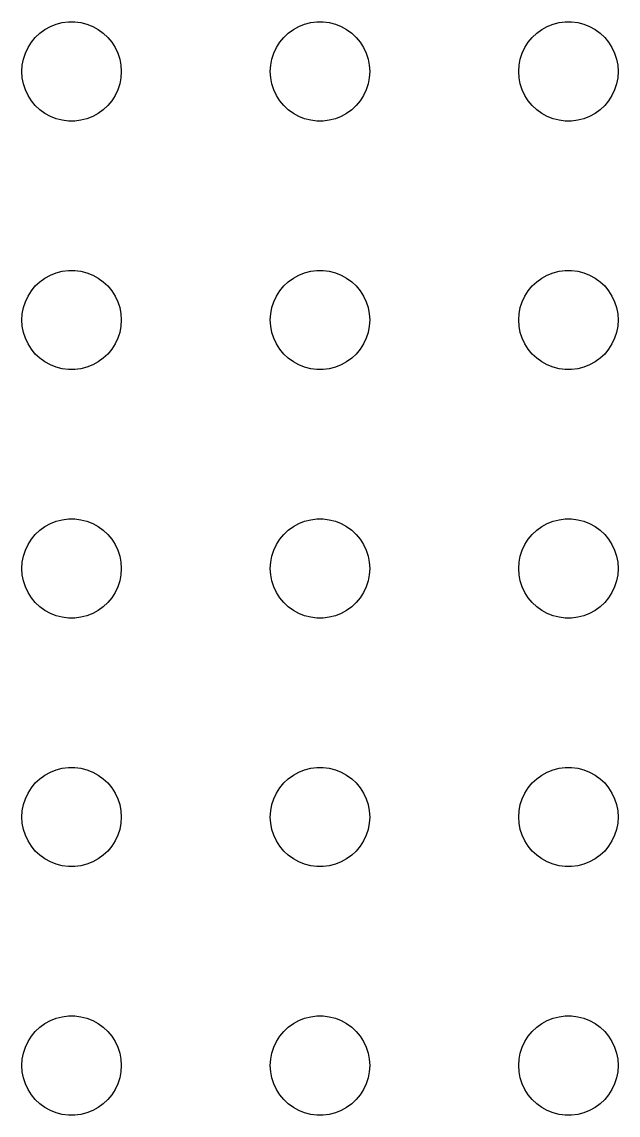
# Model space of a CAD drawing. Header units: metres. Extents: x -150 to 150, y -149 to 149.
# Drawn here: x -1.5 to 16.5, y -39 to -6 of the extents above; entities that cross this region are included whole.
import ezdxf

# ---------------------------------------------------------------- set-up
doc = ezdxf.new("R2010")
doc.units = ezdxf.units.M

msp = doc.modelspace()

# ---------------------------------------------------------------- linework, layer by layer
for p, q in [((-0.95613, -6.34422), (-0.80373, -6.23351)), ((-0.80373, -6.23351), (-0.63866, -6.14275)), ((-0.63866, -6.14275), (-0.46352, -6.07341)), ((-0.46352, -6.07341), (-0.28107, -6.02657)), ((-0.28107, -6.02657), (-0.09418, -6.00294)), ((-0.09418, -6.00294), (0.09418, -6.00294)), ((0.09418, -6.00294), (0.28107, -6.02657)), ((0.28107, -6.02657), (0.46352, -6.07341)), ((0.46352, -6.07341), (0.63866, -6.14275)), ((0.63866, -6.14275), (0.80373, -6.23351)), ((0.80373, -6.23351), (0.95613, -6.34422)), ((6.54385, -6.34422), (6.69626, -6.23351)), ((6.69626, -6.23351), (6.86133, -6.14275)), ((6.86133, -6.14275), (7.03647, -6.07341)), ((7.03647, -6.07341), (7.21892, -6.02657)), ((7.21892, -6.02657), (7.40581, -6.00294)), ((7.40581, -6.00294), (7.59418, -6.00294)), ((7.59418, -6.00294), (7.78107, -6.02657)), ((7.78107, -6.02657), (7.96352, -6.07341)), ((7.96352, -6.07341), (8.13866, -6.14275)), ((8.13866, -6.14275), (8.30373, -6.23351)), ((8.30373, -6.23351), (8.45613, -6.34422)), ((14.0439, -6.34422), (14.1963, -6.23351)), ((14.1963, -6.23351), (14.3613, -6.14275)), ((14.3613, -6.14275), (14.5365, -6.07341)), ((14.5365, -6.07341), (14.7189, -6.02657)), ((14.7189, -6.02657), (14.9058, -6.00294)), ((14.9058, -6.00294), (15.0942, -6.00294)), ((15.0942, -6.00294), (15.2811, -6.02657)), ((15.2811, -6.02657), (15.4635, -6.07341)), ((15.4635, -6.07341), (15.6387, -6.14275)), ((15.6387, -6.14275), (15.8037, -6.23351)), ((15.8037, -6.23351), (15.9561, -6.34422)), ((-1.21352, -6.61832), (-1.09344, -6.47318)), ((-1.09344, -6.47318), (-0.95613, -6.34422)), ((0.95613, -6.34422), (1.09344, -6.47318)), ((1.09344, -6.47318), (1.21352, -6.61832)), ((6.28647, -6.61832), (6.40654, -6.47318)), ((6.40654, -6.47318), (6.54385, -6.34422)), ((8.45613, -6.34422), (8.59344, -6.47318)), ((8.59344, -6.47318), (8.71352, -6.61832)), ((13.7865, -6.61832), (13.9065, -6.47318)), ((13.9065, -6.47318), (14.0439, -6.34422)), ((15.9561, -6.34422), (16.0934, -6.47318)), ((16.0934, -6.47318), (16.2135, -6.61832)), ((-1.39465, -6.9478), (-1.31445, -6.77736)), ((-1.31445, -6.77736), (-1.21352, -6.61832)), ((1.21352, -6.61832), (1.31445, -6.77736)), ((1.31445, -6.77736), (1.39465, -6.9478)), ((6.10533, -6.9478), (6.18553, -6.77736)), ((6.18553, -6.77736), (6.28647, -6.61832)), ((8.71352, -6.61832), (8.81445, -6.77736)), ((8.81445, -6.77736), (8.89465, -6.9478)), ((13.6053, -6.9478), (13.6855, -6.77736)), ((13.6855, -6.77736), (13.7865, -6.61832)), ((16.2135, -6.61832), (16.3145, -6.77736)), ((16.3145, -6.77736), (16.3947, -6.9478)), ((-1.48816, -7.312), (-1.45287, -7.12695)), ((-1.45287, -7.12695), (-1.39465, -6.9478)), ((1.39465, -6.9478), (1.45287, -7.12695)), ((1.45287, -7.12695), (1.48816, -7.312)), ((6.01183, -7.312), (6.04712, -7.12695)), ((6.04712, -7.12695), (6.10533, -6.9478)), ((8.89465, -6.9478), (8.95287, -7.12695)), ((8.95287, -7.12695), (8.98816, -7.312)), ((13.5118, -7.312), (13.5471, -7.12695)), ((13.5471, -7.12695), (13.6053, -6.9478)), ((16.3947, -6.9478), (16.4529, -7.12695)), ((16.4529, -7.12695), (16.4882, -7.312)), ((-1.5, -7.5), (-1.48816, -7.312)), ((-1.48816, -7.68799), (-1.5, -7.5)), ((1.48816, -7.312), (1.5, -7.5)), ((1.5, -7.5), (1.48816, -7.68799)), ((6, -7.5), (6.01183, -7.312)), ((6.01183, -7.68799), (6, -7.5)), ((8.98816, -7.312), (9, -7.5)), ((9, -7.5), (8.98816, -7.68799)), ((13.5, -7.5), (13.5118, -7.312)), ((13.5118, -7.68799), (13.5, -7.5)), ((16.4882, -7.312), (16.5, -7.5)), ((16.5, -7.5), (16.4882, -7.68799)), ((-1.45287, -7.87303), (-1.48816, -7.68799)), ((-1.39465, -8.05219), (-1.45287, -7.87303)), ((1.45287, -7.87303), (1.39465, -8.05219)), ((1.48816, -7.68799), (1.45287, -7.87303)), ((6.04712, -7.87303), (6.01183, -7.68799)), ((6.10533, -8.05219), (6.04712, -7.87303)), ((8.95287, -7.87303), (8.89465, -8.05219)), ((8.98816, -7.68799), (8.95287, -7.87303)), ((13.5471, -7.87303), (13.5118, -7.68799)), ((13.6053, -8.05219), (13.5471, -7.87303)), ((16.4529, -7.87303), (16.3947, -8.05219)), ((16.4882, -7.68799), (16.4529, -7.87303)), ((-1.31445, -8.22263), (-1.39465, -8.05219)), ((-1.21352, -8.38167), (-1.31445, -8.22263)), ((1.31445, -8.22263), (1.21352, -8.38167)), ((1.39465, -8.05219), (1.31445, -8.22263)), ((6.18553, -8.22263), (6.10533, -8.05219)), ((6.28647, -8.38167), (6.18553, -8.22263)), ((8.81445, -8.22263), (8.71352, -8.38167)), ((8.89465, -8.05219), (8.81445, -8.22263)), ((13.6855, -8.22263), (13.6053, -8.05219)), ((13.7865, -8.38167), (13.6855, -8.22263)), ((16.3145, -8.22263), (16.2135, -8.38167)), ((16.3947, -8.05219), (16.3145, -8.22263)), ((-1.09344, -8.52681), (-1.21352, -8.38167)), ((-0.95613, -8.65576), (-1.09344, -8.52681)), ((1.09344, -8.52681), (0.95613, -8.65576)), ((1.21352, -8.38167), (1.09344, -8.52681)), ((6.40654, -8.52681), (6.28647, -8.38167)), ((6.54385, -8.65576), (6.40654, -8.52681)), ((8.59344, -8.52681), (8.45613, -8.65576)), ((8.71352, -8.38167), (8.59344, -8.52681)), ((13.9065, -8.52681), (13.7865, -8.38167)), ((14.0439, -8.65576), (13.9065, -8.52681)), ((16.0934, -8.52681), (15.9561, -8.65576)), ((16.2135, -8.38167), (16.0934, -8.52681)), ((-0.80373, -8.76648), (-0.95613, -8.65576)), ((-0.63866, -8.85724), (-0.80373, -8.76648)), ((-0.46352, -8.92657), (-0.63866, -8.85724)), ((0.63866, -8.85724), (0.46352, -8.92657)), ((0.80373, -8.76648), (0.63866, -8.85724)), ((0.95613, -8.65576), (0.80373, -8.76648)), ((6.69626, -8.76648), (6.54385, -8.65576)), ((6.86133, -8.85724), (6.69626, -8.76648)), ((7.03647, -8.92657), (6.86133, -8.85724)), ((8.13866, -8.85724), (7.96352, -8.92657)), ((8.30373, -8.76648), (8.13866, -8.85724)), ((8.45613, -8.65576), (8.30373, -8.76648)), ((14.1963, -8.76648), (14.0439, -8.65576)), ((14.3613, -8.85724), (14.1963, -8.76648)), ((14.5365, -8.92657), (14.3613, -8.85724)), ((15.6387, -8.85724), (15.4635, -8.92657)), ((15.8037, -8.76648), (15.6387, -8.85724)), ((15.9561, -8.65576), (15.8037, -8.76648)), ((-0.28107, -8.97342), (-0.46352, -8.92657)), ((-0.09418, -8.99704), (-0.28107, -8.97342)), ((0.09418, -8.99704), (-0.09418, -8.99704)), ((0.28107, -8.97342), (0.09418, -8.99704)), ((0.46352, -8.92657), (0.28107, -8.97342)), ((7.21892, -8.97342), (7.03647, -8.92657)), ((7.40581, -8.99704), (7.21892, -8.97342)), ((7.59418, -8.99704), (7.40581, -8.99704)), ((7.78107, -8.97342), (7.59418, -8.99704)), ((7.96352, -8.92657), (7.78107, -8.97342)), ((14.7189, -8.97342), (14.5365, -8.92657)), ((14.9058, -8.99704), (14.7189, -8.97342)), ((15.0942, -8.99704), (14.9058, -8.99704)), ((15.2811, -8.97342), (15.0942, -8.99704)), ((15.4635, -8.92657), (15.2811, -8.97342)), ((-0.46352, -13.5734), (-0.28107, -13.5266)), ((-0.28107, -13.5266), (-0.09418, -13.5029)), ((-0.09418, -13.5029), (0.09418, -13.5029)), ((0.09418, -13.5029), (0.28107, -13.5266)), ((0.28107, -13.5266), (0.46352, -13.5734)), ((7.03647, -13.5734), (7.21892, -13.5266)), ((7.21892, -13.5266), (7.40581, -13.5029)), ((7.40581, -13.5029), (7.59418, -13.5029)), ((7.59418, -13.5029), (7.78107, -13.5266)), ((7.78107, -13.5266), (7.96352, -13.5734)), ((14.5365, -13.5734), (14.7189, -13.5266)), ((14.7189, -13.5266), (14.9058, -13.5029)), ((14.9058, -13.5029), (15.0942, -13.5029)), ((15.0942, -13.5029), (15.2811, -13.5266)), ((15.2811, -13.5266), (15.4635, -13.5734)), ((-1.09344, -13.9732), (-0.95613, -13.8442)), ((-0.95613, -13.8442), (-0.80373, -13.7335)), ((-0.80373, -13.7335), (-0.63866, -13.6427)), ((-0.63866, -13.6427), (-0.46352, -13.5734)), ((0.46352, -13.5734), (0.63866, -13.6427)), ((0.63866, -13.6427), (0.80373, -13.7335)), ((0.80373, -13.7335), (0.95613, -13.8442)), ((0.95613, -13.8442), (1.09344, -13.9732)), ((6.40654, -13.9732), (6.54385, -13.8442)), ((6.54385, -13.8442), (6.69626, -13.7335)), ((6.69626, -13.7335), (6.86133, -13.6427)), ((6.86133, -13.6427), (7.03647, -13.5734)), ((7.96352, -13.5734), (8.13866, -13.6427)), ((8.13866, -13.6427), (8.30373, -13.7335)), ((8.30373, -13.7335), (8.45613, -13.8442)), ((8.45613, -13.8442), (8.59344, -13.9732)), ((13.9065, -13.9732), (14.0439, -13.8442)), ((14.0439, -13.8442), (14.1963, -13.7335)), ((14.1963, -13.7335), (14.3613, -13.6427)), ((14.3613, -13.6427), (14.5365, -13.5734)), ((15.4635, -13.5734), (15.6387, -13.6427)), ((15.6387, -13.6427), (15.8037, -13.7335)), ((15.8037, -13.7335), (15.9561, -13.8442)), ((15.9561, -13.8442), (16.0934, -13.9732)), ((-1.31445, -14.2774), (-1.21352, -14.1183)), ((-1.21352, -14.1183), (-1.09344, -13.9732)), ((1.09344, -13.9732), (1.21352, -14.1183)), ((1.21352, -14.1183), (1.31445, -14.2774)), ((6.18553, -14.2774), (6.28647, -14.1183)), ((6.28647, -14.1183), (6.40654, -13.9732)), ((8.59344, -13.9732), (8.71352, -14.1183)), ((8.71352, -14.1183), (8.81445, -14.2774)), ((13.6855, -14.2774), (13.7865, -14.1183)), ((13.7865, -14.1183), (13.9065, -13.9732)), ((16.0934, -13.9732), (16.2135, -14.1183)), ((16.2135, -14.1183), (16.3145, -14.2774)), ((-1.45287, -14.627), (-1.39465, -14.4478)), ((-1.39465, -14.4478), (-1.31445, -14.2774)), ((1.31445, -14.2774), (1.39465, -14.4478)), ((1.39465, -14.4478), (1.45287, -14.627)), ((6.04712, -14.627), (6.10533, -14.4478)), ((6.10533, -14.4478), (6.18553, -14.2774)), ((8.81445, -14.2774), (8.89465, -14.4478)), ((8.89465, -14.4478), (8.95287, -14.627)), ((13.5471, -14.627), (13.6053, -14.4478)), ((13.6053, -14.4478), (13.6855, -14.2774)), ((16.3145, -14.2774), (16.3947, -14.4478)), ((16.3947, -14.4478), (16.4529, -14.627)), ((-1.5, -15), (-1.48816, -14.812)), ((-1.48816, -14.812), (-1.45287, -14.627)), ((1.45287, -14.627), (1.48816, -14.812)), ((1.48816, -14.812), (1.5, -15)), ((6, -15), (6.01183, -14.812)), ((6.01183, -14.812), (6.04712, -14.627)), ((8.95287, -14.627), (8.98816, -14.812)), ((8.98816, -14.812), (9, -15)), ((13.5, -15), (13.5118, -14.812)), ((13.5118, -14.812), (13.5471, -14.627)), ((16.4529, -14.627), (16.4882, -14.812)), ((16.4882, -14.812), (16.5, -15)), ((-1.48816, -15.188), (-1.5, -15)), ((1.5, -15), (1.48816, -15.188)), ((6.01183, -15.188), (6, -15)), ((9, -15), (8.98816, -15.188)), ((13.5118, -15.188), (13.5, -15)), ((16.5, -15), (16.4882, -15.188)), ((-1.45287, -15.373), (-1.48816, -15.188)), ((-1.39465, -15.5522), (-1.45287, -15.373)), ((1.45287, -15.373), (1.39465, -15.5522)), ((1.48816, -15.188), (1.45287, -15.373)), ((6.04712, -15.373), (6.01183, -15.188)), ((6.10533, -15.5522), (6.04712, -15.373)), ((8.95287, -15.373), (8.89465, -15.5522)), ((8.98816, -15.188), (8.95287, -15.373)), ((13.5471, -15.373), (13.5118, -15.188)), ((13.6053, -15.5522), (13.5471, -15.373)), ((16.4529, -15.373), (16.3947, -15.5522)), ((16.4882, -15.188), (16.4529, -15.373)), ((-1.31445, -15.7226), (-1.39465, -15.5522)), ((-1.21352, -15.8817), (-1.31445, -15.7226)), ((1.31445, -15.7226), (1.21352, -15.8817)), ((1.39465, -15.5522), (1.31445, -15.7226)), ((6.18553, -15.7226), (6.10533, -15.5522)), ((6.28647, -15.8817), (6.18553, -15.7226)), ((8.81445, -15.7226), (8.71352, -15.8817)), ((8.89465, -15.5522), (8.81445, -15.7226)), ((13.6855, -15.7226), (13.6053, -15.5522)), ((13.7865, -15.8817), (13.6855, -15.7226)), ((16.3145, -15.7226), (16.2135, -15.8817)), ((16.3947, -15.5522), (16.3145, -15.7226)), ((-1.09344, -16.0268), (-1.21352, -15.8817)), ((-0.95613, -16.1558), (-1.09344, -16.0268)), ((-0.80373, -16.2665), (-0.95613, -16.1558)), ((0.95613, -16.1558), (0.80373, -16.2665)), ((1.09344, -16.0268), (0.95613, -16.1558)), ((1.21352, -15.8817), (1.09344, -16.0268)), ((6.40654, -16.0268), (6.28647, -15.8817)), ((6.54385, -16.1558), (6.40654, -16.0268)), ((6.69626, -16.2665), (6.54385, -16.1558)), ((8.45613, -16.1558), (8.30373, -16.2665)), ((8.59344, -16.0268), (8.45613, -16.1558)), ((8.71352, -15.8817), (8.59344, -16.0268)), ((13.9065, -16.0268), (13.7865, -15.8817)), ((14.0439, -16.1558), (13.9065, -16.0268)), ((14.1963, -16.2665), (14.0439, -16.1558)), ((15.9561, -16.1558), (15.8037, -16.2665)), ((16.0934, -16.0268), (15.9561, -16.1558)), ((16.2135, -15.8817), (16.0934, -16.0268)), ((-0.63866, -16.3572), (-0.80373, -16.2665)), ((-0.46352, -16.4266), (-0.63866, -16.3572)), ((-0.28107, -16.4734), (-0.46352, -16.4266)), ((-0.09418, -16.497), (-0.28107, -16.4734)), ((0.09418, -16.497), (-0.09418, -16.497)), ((0.28107, -16.4734), (0.09418, -16.497)), ((0.46352, -16.4266), (0.28107, -16.4734)), ((0.63866, -16.3572), (0.46352, -16.4266)), ((0.80373, -16.2665), (0.63866, -16.3572)), ((6.86133, -16.3572), (6.69626, -16.2665)), ((7.03647, -16.4266), (6.86133, -16.3572)), ((7.21892, -16.4734), (7.03647, -16.4266)), ((7.40581, -16.497), (7.21892, -16.4734)), ((7.59418, -16.497), (7.40581, -16.497)), ((7.78107, -16.4734), (7.59418, -16.497)), ((7.96352, -16.4266), (7.78107, -16.4734)), ((8.13866, -16.3572), (7.96352, -16.4266)), ((8.30373, -16.2665), (8.13866, -16.3572)), ((14.3613, -16.3572), (14.1963, -16.2665)), ((14.5365, -16.4266), (14.3613, -16.3572)), ((14.7189, -16.4734), (14.5365, -16.4266)), ((14.9058, -16.497), (14.7189, -16.4734)), ((15.0942, -16.497), (14.9058, -16.497)), ((15.2811, -16.4734), (15.0942, -16.497)), ((15.4635, -16.4266), (15.2811, -16.4734)), ((15.6387, -16.3572), (15.4635, -16.4266)), ((15.8037, -16.2665), (15.6387, -16.3572)), ((-0.63866, -21.1427), (-0.46352, -21.0734)), ((-0.46352, -21.0734), (-0.28107, -21.0266)), ((-0.28107, -21.0266), (-0.09418, -21.003)), ((-0.09418, -21.003), (0.09418, -21.003)), ((0.09418, -21.003), (0.28107, -21.0266)), ((0.28107, -21.0266), (0.46352, -21.0734)), ((0.46352, -21.0734), (0.63866, -21.1427)), ((6.86133, -21.1427), (7.03647, -21.0734)), ((7.03647, -21.0734), (7.21892, -21.0266)), ((7.21892, -21.0266), (7.40581, -21.003)), ((7.40581, -21.003), (7.59418, -21.003)), ((7.59418, -21.003), (7.78107, -21.0266)), ((7.78107, -21.0266), (7.96352, -21.0734)), ((7.96352, -21.0734), (8.13866, -21.1427)), ((14.3613, -21.1427), (14.5365, -21.0734)), ((14.5365, -21.0734), (14.7189, -21.0266)), ((14.7189, -21.0266), (14.9058, -21.003)), ((14.9058, -21.003), (15.0942, -21.003)), ((15.0942, -21.003), (15.2811, -21.0266)), ((15.2811, -21.0266), (15.4635, -21.0734)), ((15.4635, -21.0734), (15.6387, -21.1427)), ((-1.09344, -21.4732), (-0.95613, -21.3442)), ((-0.95613, -21.3442), (-0.80373, -21.2335)), ((-0.80373, -21.2335), (-0.63866, -21.1427)), ((0.63866, -21.1427), (0.80373, -21.2335)), ((0.80373, -21.2335), (0.95613, -21.3442)), ((0.95613, -21.3442), (1.09344, -21.4732)), ((6.40654, -21.4732), (6.54385, -21.3442)), ((6.54385, -21.3442), (6.69626, -21.2335)), ((6.69626, -21.2335), (6.86133, -21.1427)), ((8.13866, -21.1427), (8.30373, -21.2335)), ((8.30373, -21.2335), (8.45613, -21.3442)), ((8.45613, -21.3442), (8.59344, -21.4732)), ((13.9065, -21.4732), (14.0439, -21.3442)), ((14.0439, -21.3442), (14.1963, -21.2335)), ((14.1963, -21.2335), (14.3613, -21.1427)), ((15.6387, -21.1427), (15.8037, -21.2335)), ((15.8037, -21.2335), (15.9561, -21.3442)), ((15.9561, -21.3442), (16.0934, -21.4732)), ((-1.31445, -21.7774), (-1.21352, -21.6183)), ((-1.21352, -21.6183), (-1.09344, -21.4732)), ((1.09344, -21.4732), (1.21352, -21.6183)), ((1.21352, -21.6183), (1.31445, -21.7774)), ((6.18553, -21.7774), (6.28647, -21.6183)), ((6.28647, -21.6183), (6.40654, -21.4732)), ((8.59344, -21.4732), (8.71352, -21.6183)), ((8.71352, -21.6183), (8.81445, -21.7774)), ((13.6855, -21.7774), (13.7865, -21.6183)), ((13.7865, -21.6183), (13.9065, -21.4732)), ((16.0934, -21.4732), (16.2135, -21.6183)), ((16.2135, -21.6183), (16.3145, -21.7774)), ((-1.45287, -22.127), (-1.39465, -21.9478)), ((-1.39465, -21.9478), (-1.31445, -21.7774)), ((1.31445, -21.7774), (1.39465, -21.9478)), ((1.39465, -21.9478), (1.45287, -22.127)), ((6.04712, -22.127), (6.10533, -21.9478)), ((6.10533, -21.9478), (6.18553, -21.7774)), ((8.81445, -21.7774), (8.89465, -21.9478)), ((8.89465, -21.9478), (8.95287, -22.127)), ((13.5471, -22.127), (13.6053, -21.9478)), ((13.6053, -21.9478), (13.6855, -21.7774)), ((16.3145, -21.7774), (16.3947, -21.9478)), ((16.3947, -21.9478), (16.4529, -22.127)), ((-1.5, -22.5), (-1.48816, -22.312)), ((-1.48816, -22.312), (-1.45287, -22.127)), ((1.45287, -22.127), (1.48816, -22.312)), ((1.48816, -22.312), (1.5, -22.5)), ((6, -22.5), (6.01183, -22.312)), ((6.01183, -22.312), (6.04712, -22.127)), ((8.95287, -22.127), (8.98816, -22.312)), ((8.98816, -22.312), (9, -22.5)), ((13.5, -22.5), (13.5118, -22.312)), ((13.5118, -22.312), (13.5471, -22.127)), ((16.4529, -22.127), (16.4882, -22.312)), ((16.4882, -22.312), (16.5, -22.5)), ((-1.48816, -22.688), (-1.5, -22.5)), ((-1.45287, -22.873), (-1.48816, -22.688)), ((1.48816, -22.688), (1.45287, -22.873)), ((1.5, -22.5), (1.48816, -22.688)), ((6.01183, -22.688), (6, -22.5)), ((6.04712, -22.873), (6.01183, -22.688)), ((8.98816, -22.688), (8.95287, -22.873)), ((9, -22.5), (8.98816, -22.688)), ((13.5118, -22.688), (13.5, -22.5)), ((13.5471, -22.873), (13.5118, -22.688)), ((16.4882, -22.688), (16.4529, -22.873)), ((16.5, -22.5), (16.4882, -22.688)), ((-1.39465, -23.0522), (-1.45287, -22.873)), ((-1.31445, -23.2226), (-1.39465, -23.0522)), ((1.39465, -23.0522), (1.31445, -23.2226)), ((1.45287, -22.873), (1.39465, -23.0522)), ((6.10533, -23.0522), (6.04712, -22.873)), ((6.18553, -23.2226), (6.10533, -23.0522)), ((8.89465, -23.0522), (8.81445, -23.2226)), ((8.95287, -22.873), (8.89465, -23.0522)), ((13.6053, -23.0522), (13.5471, -22.873)), ((13.6855, -23.2226), (13.6053, -23.0522)), ((16.3947, -23.0522), (16.3145, -23.2226)), ((16.4529, -22.873), (16.3947, -23.0522)), ((-1.21352, -23.3817), (-1.31445, -23.2226)), ((-1.09344, -23.5268), (-1.21352, -23.3817)), ((1.21352, -23.3817), (1.09344, -23.5268)), ((1.31445, -23.2226), (1.21352, -23.3817)), ((6.28647, -23.3817), (6.18553, -23.2226)), ((6.40654, -23.5268), (6.28647, -23.3817)), ((8.71352, -23.3817), (8.59344, -23.5268)), ((8.81445, -23.2226), (8.71352, -23.3817)), ((13.7865, -23.3817), (13.6855, -23.2226)), ((13.9065, -23.5268), (13.7865, -23.3817)), ((16.2135, -23.3817), (16.0934, -23.5268)), ((16.3145, -23.2226), (16.2135, -23.3817)), ((-0.95613, -23.6558), (-1.09344, -23.5268)), ((-0.80373, -23.7665), (-0.95613, -23.6558)), ((0.95613, -23.6558), (0.80373, -23.7665)), ((1.09344, -23.5268), (0.95613, -23.6558)), ((6.54385, -23.6558), (6.40654, -23.5268)), ((6.69626, -23.7665), (6.54385, -23.6558)), ((8.45613, -23.6558), (8.30373, -23.7665)), ((8.59344, -23.5268), (8.45613, -23.6558)), ((14.0439, -23.6558), (13.9065, -23.5268)), ((14.1963, -23.7665), (14.0439, -23.6558)), ((15.9561, -23.6558), (15.8037, -23.7665)), ((16.0934, -23.5268), (15.9561, -23.6558)), ((-0.63866, -23.8572), (-0.80373, -23.7665)), ((-0.46352, -23.9266), (-0.63866, -23.8572)), ((-0.28107, -23.9734), (-0.46352, -23.9266)), ((-0.09418, -23.997), (-0.28107, -23.9734)), ((0.09418, -23.997), (-0.09418, -23.997)), ((0.28107, -23.9734), (0.09418, -23.997)), ((0.46352, -23.9266), (0.28107, -23.9734)), ((0.63866, -23.8572), (0.46352, -23.9266)), ((0.80373, -23.7665), (0.63866, -23.8572)), ((6.86133, -23.8572), (6.69626, -23.7665)), ((7.03647, -23.9266), (6.86133, -23.8572)), ((7.21892, -23.9734), (7.03647, -23.9266)), ((7.40581, -23.997), (7.21892, -23.9734)), ((7.59418, -23.997), (7.40581, -23.997)), ((7.78107, -23.9734), (7.59418, -23.997)), ((7.96352, -23.9266), (7.78107, -23.9734)), ((8.13866, -23.8572), (7.96352, -23.9266)), ((8.30373, -23.7665), (8.13866, -23.8572)), ((14.3613, -23.8572), (14.1963, -23.7665)), ((14.5365, -23.9266), (14.3613, -23.8572)), ((14.7189, -23.9734), (14.5365, -23.9266)), ((14.9058, -23.997), (14.7189, -23.9734)), ((15.0942, -23.997), (14.9058, -23.997)), ((15.2811, -23.9734), (15.0942, -23.997)), ((15.4635, -23.9266), (15.2811, -23.9734)), ((15.6387, -23.8572), (15.4635, -23.9266)), ((15.8037, -23.7665), (15.6387, -23.8572)), ((-0.80373, -28.7335), (-0.63866, -28.6427)), ((-0.63866, -28.6427), (-0.46352, -28.5734)), ((-0.46352, -28.5734), (-0.28107, -28.5266)), ((-0.28107, -28.5266), (-0.09418, -28.503)), ((-0.09418, -28.503), (0.09418, -28.503)), ((0.09418, -28.503), (0.28107, -28.5266)), ((0.28107, -28.5266), (0.46352, -28.5734)), ((0.46352, -28.5734), (0.63866, -28.6427)), ((0.63866, -28.6427), (0.80373, -28.7335)), ((6.69626, -28.7335), (6.86133, -28.6427)), ((6.86133, -28.6427), (7.03647, -28.5734)), ((7.03647, -28.5734), (7.21892, -28.5266)), ((7.21892, -28.5266), (7.40581, -28.503)), ((7.40581, -28.503), (7.59418, -28.503)), ((7.59418, -28.503), (7.78107, -28.5266)), ((7.78107, -28.5266), (7.96352, -28.5734)), ((7.96352, -28.5734), (8.13866, -28.6427)), ((8.13866, -28.6427), (8.30373, -28.7335)), ((14.1963, -28.7335), (14.3613, -28.6427)), ((14.3613, -28.6427), (14.5365, -28.5734)), ((14.5365, -28.5734), (14.7189, -28.5266)), ((14.7189, -28.5266), (14.9058, -28.503)), ((14.9058, -28.503), (15.0942, -28.503)), ((15.0942, -28.503), (15.2811, -28.5266)), ((15.2811, -28.5266), (15.4635, -28.5734)), ((15.4635, -28.5734), (15.6387, -28.6427)), ((15.6387, -28.6427), (15.8037, -28.7335)), ((-1.21352, -29.1183), (-1.09344, -28.9732)), ((-1.09344, -28.9732), (-0.95613, -28.8442)), ((-0.95613, -28.8442), (-0.80373, -28.7335)), ((0.80373, -28.7335), (0.95613, -28.8442)), ((0.95613, -28.8442), (1.09344, -28.9732)), ((1.09344, -28.9732), (1.21352, -29.1183)), ((6.28647, -29.1183), (6.40654, -28.9732)), ((6.40654, -28.9732), (6.54385, -28.8442)), ((6.54385, -28.8442), (6.69626, -28.7335)), ((8.30373, -28.7335), (8.45613, -28.8442)), ((8.45613, -28.8442), (8.59344, -28.9732)), ((8.59344, -28.9732), (8.71352, -29.1183)), ((13.7865, -29.1183), (13.9065, -28.9732)), ((13.9065, -28.9732), (14.0439, -28.8442)), ((14.0439, -28.8442), (14.1963, -28.7335)), ((15.8037, -28.7335), (15.9561, -28.8442)), ((15.9561, -28.8442), (16.0934, -28.9732)), ((16.0934, -28.9732), (16.2135, -29.1183)), ((-1.39465, -29.4478), (-1.31445, -29.2774)), ((-1.31445, -29.2774), (-1.21352, -29.1183)), ((1.21352, -29.1183), (1.31445, -29.2774)), ((1.31445, -29.2774), (1.39465, -29.4478)), ((6.10533, -29.4478), (6.18553, -29.2774)), ((6.18553, -29.2774), (6.28647, -29.1183)), ((8.71352, -29.1183), (8.81445, -29.2774)), ((8.81445, -29.2774), (8.89465, -29.4478)), ((13.6053, -29.4478), (13.6855, -29.2774)), ((13.6855, -29.2774), (13.7865, -29.1183)), ((16.2135, -29.1183), (16.3145, -29.2774)), ((16.3145, -29.2774), (16.3947, -29.4478)), ((-1.48816, -29.812), (-1.45287, -29.627)), ((-1.45287, -29.627), (-1.39465, -29.4478)), ((1.39465, -29.4478), (1.45287, -29.627)), ((1.45287, -29.627), (1.48816, -29.812)), ((6.01183, -29.812), (6.04712, -29.627)), ((6.04712, -29.627), (6.10533, -29.4478)), ((8.89465, -29.4478), (8.95287, -29.627)), ((8.95287, -29.627), (8.98816, -29.812)), ((13.5118, -29.812), (13.5471, -29.627)), ((13.5471, -29.627), (13.6053, -29.4478)), ((16.3947, -29.4478), (16.4529, -29.627)), ((16.4529, -29.627), (16.4882, -29.812)), ((-1.5, -30), (-1.48816, -29.812)), ((-1.48816, -30.188), (-1.5, -30)), ((1.48816, -29.812), (1.5, -30)), ((1.5, -30), (1.48816, -30.188)), ((6, -30), (6.01183, -29.812)), ((6.01183, -30.188), (6, -30)), ((8.98816, -29.812), (9, -30)), ((9, -30), (8.98816, -30.188)), ((13.5, -30), (13.5118, -29.812)), ((13.5118, -30.188), (13.5, -30)), ((16.4882, -29.812), (16.5, -30)), ((16.5, -30), (16.4882, -30.188)), ((-1.45287, -30.373), (-1.48816, -30.188)), ((1.48816, -30.188), (1.45287, -30.373)), ((6.04712, -30.373), (6.01183, -30.188)), ((8.98816, -30.188), (8.95287, -30.373)), ((13.5471, -30.373), (13.5118, -30.188)), ((16.4882, -30.188), (16.4529, -30.373)), ((-1.39465, -30.5522), (-1.45287, -30.373)), ((-1.31445, -30.7226), (-1.39465, -30.5522)), ((1.39465, -30.5522), (1.31445, -30.7226)), ((1.45287, -30.373), (1.39465, -30.5522)), ((6.10533, -30.5522), (6.04712, -30.373)), ((6.18553, -30.7226), (6.10533, -30.5522)), ((8.89465, -30.5522), (8.81445, -30.7226)), ((8.95287, -30.373), (8.89465, -30.5522)), ((13.6053, -30.5522), (13.5471, -30.373)), ((13.6855, -30.7226), (13.6053, -30.5522)), ((16.3947, -30.5522), (16.3145, -30.7226)), ((16.4529, -30.373), (16.3947, -30.5522)), ((-1.21352, -30.8817), (-1.31445, -30.7226)), ((-1.09344, -31.0268), (-1.21352, -30.8817)), ((1.21352, -30.8817), (1.09344, -31.0268)), ((1.31445, -30.7226), (1.21352, -30.8817)), ((6.28647, -30.8817), (6.18553, -30.7226)), ((6.40654, -31.0268), (6.28647, -30.8817)), ((8.71352, -30.8817), (8.59344, -31.0268)), ((8.81445, -30.7226), (8.71352, -30.8817)), ((13.7865, -30.8817), (13.6855, -30.7226)), ((13.9065, -31.0268), (13.7865, -30.8817)), ((16.2135, -30.8817), (16.0934, -31.0268)), ((16.3145, -30.7226), (16.2135, -30.8817)), ((-0.95613, -31.1558), (-1.09344, -31.0268)), ((-0.80373, -31.2665), (-0.95613, -31.1558)), ((-0.63866, -31.3572), (-0.80373, -31.2665)), ((0.80373, -31.2665), (0.63866, -31.3572)), ((0.95613, -31.1558), (0.80373, -31.2665)), ((1.09344, -31.0268), (0.95613, -31.1558)), ((6.54385, -31.1558), (6.40654, -31.0268)), ((6.69626, -31.2665), (6.54385, -31.1558)), ((6.86133, -31.3572), (6.69626, -31.2665)), ((8.30373, -31.2665), (8.13866, -31.3572)), ((8.45613, -31.1558), (8.30373, -31.2665)), ((8.59344, -31.0268), (8.45613, -31.1558)), ((14.0439, -31.1558), (13.9065, -31.0268)), ((14.1963, -31.2665), (14.0439, -31.1558)), ((14.3613, -31.3572), (14.1963, -31.2665)), ((15.8037, -31.2665), (15.6387, -31.3572)), ((15.9561, -31.1558), (15.8037, -31.2665)), ((16.0934, -31.0268), (15.9561, -31.1558)), ((-0.46352, -31.4266), (-0.63866, -31.3572)), ((-0.28107, -31.4734), (-0.46352, -31.4266)), ((-0.09418, -31.497), (-0.28107, -31.4734)), ((0.09418, -31.497), (-0.09418, -31.497)), ((0.28107, -31.4734), (0.09418, -31.497)), ((0.46352, -31.4266), (0.28107, -31.4734)), ((0.63866, -31.3572), (0.46352, -31.4266)), ((7.03647, -31.4266), (6.86133, -31.3572)), ((7.21892, -31.4734), (7.03647, -31.4266)), ((7.40581, -31.497), (7.21892, -31.4734)), ((7.59418, -31.497), (7.40581, -31.497)), ((7.78107, -31.4734), (7.59418, -31.497)), ((7.96352, -31.4266), (7.78107, -31.4734)), ((8.13866, -31.3572), (7.96352, -31.4266)), ((14.5365, -31.4266), (14.3613, -31.3572)), ((14.7189, -31.4734), (14.5365, -31.4266)), ((14.9058, -31.497), (14.7189, -31.4734)), ((15.0942, -31.497), (14.9058, -31.497)), ((15.2811, -31.4734), (15.0942, -31.497)), ((15.4635, -31.4266), (15.2811, -31.4734)), ((15.6387, -31.3572), (15.4635, -31.4266)), ((-0.95613, -36.3442), (-0.80373, -36.2335)), ((-0.80373, -36.2335), (-0.63866, -36.1428)), ((-0.63866, -36.1428), (-0.46352, -36.0734)), ((-0.46352, -36.0734), (-0.28107, -36.0266)), ((-0.28107, -36.0266), (-0.09418, -36.003)), ((-0.09418, -36.003), (0.09418, -36.003)), ((0.09418, -36.003), (0.28107, -36.0266)), ((0.28107, -36.0266), (0.46352, -36.0734)), ((0.46352, -36.0734), (0.63866, -36.1428)), ((0.63866, -36.1428), (0.80373, -36.2335)), ((0.80373, -36.2335), (0.95613, -36.3442)), ((6.54385, -36.3442), (6.69626, -36.2335)), ((6.69626, -36.2335), (6.86133, -36.1428)), ((6.86133, -36.1428), (7.03647, -36.0734)), ((7.03647, -36.0734), (7.21892, -36.0266)), ((7.21892, -36.0266), (7.40581, -36.003)), ((7.40581, -36.003), (7.59418, -36.003)), ((7.59418, -36.003), (7.78107, -36.0266)), ((7.78107, -36.0266), (7.96352, -36.0734)), ((7.96352, -36.0734), (8.13866, -36.1428)), ((8.13866, -36.1428), (8.30373, -36.2335)), ((8.30373, -36.2335), (8.45613, -36.3442)), ((14.0439, -36.3442), (14.1963, -36.2335)), ((14.1963, -36.2335), (14.3613, -36.1428)), ((14.3613, -36.1428), (14.5365, -36.0734)), ((14.5365, -36.0734), (14.7189, -36.0266)), ((14.7189, -36.0266), (14.9058, -36.003)), ((14.9058, -36.003), (15.0942, -36.003)), ((15.0942, -36.003), (15.2811, -36.0266)), ((15.2811, -36.0266), (15.4635, -36.0734)), ((15.4635, -36.0734), (15.6387, -36.1428)), ((15.6387, -36.1428), (15.8037, -36.2335)), ((15.8037, -36.2335), (15.9561, -36.3442)), ((-1.31445, -36.7774), (-1.21352, -36.6183)), ((-1.21352, -36.6183), (-1.09344, -36.4732)), ((-1.09344, -36.4732), (-0.95613, -36.3442)), ((0.95613, -36.3442), (1.09344, -36.4732)), ((1.09344, -36.4732), (1.21352, -36.6183)), ((1.21352, -36.6183), (1.31445, -36.7774)), ((6.18553, -36.7774), (6.28647, -36.6183)), ((6.28647, -36.6183), (6.40654, -36.4732)), ((6.40654, -36.4732), (6.54385, -36.3442)), ((8.45613, -36.3442), (8.59344, -36.4732)), ((8.59344, -36.4732), (8.71352, -36.6183)), ((8.71352, -36.6183), (8.81445, -36.7774)), ((13.6855, -36.7774), (13.7865, -36.6183)), ((13.7865, -36.6183), (13.9065, -36.4732)), ((13.9065, -36.4732), (14.0439, -36.3442)), ((15.9561, -36.3442), (16.0934, -36.4732)), ((16.0934, -36.4732), (16.2135, -36.6183)), ((16.2135, -36.6183), (16.3145, -36.7774)), ((-1.45287, -37.127), (-1.39465, -36.9478)), ((-1.39465, -36.9478), (-1.31445, -36.7774)), ((1.31445, -36.7774), (1.39465, -36.9478)), ((1.39465, -36.9478), (1.45287, -37.127)), ((6.04712, -37.127), (6.10533, -36.9478)), ((6.10533, -36.9478), (6.18553, -36.7774)), ((8.81445, -36.7774), (8.89465, -36.9478)), ((8.89465, -36.9478), (8.95287, -37.127)), ((13.5471, -37.127), (13.6053, -36.9478)), ((13.6053, -36.9478), (13.6855, -36.7774)), ((16.3145, -36.7774), (16.3947, -36.9478)), ((16.3947, -36.9478), (16.4529, -37.127)), ((-1.48816, -37.312), (-1.45287, -37.127)), ((1.45287, -37.127), (1.48816, -37.312)), ((6.01183, -37.312), (6.04712, -37.127)), ((8.95287, -37.127), (8.98816, -37.312)), ((13.5118, -37.312), (13.5471, -37.127)), ((16.4529, -37.127), (16.4882, -37.312)), ((-1.5, -37.5), (-1.48816, -37.312)), ((-1.48816, -37.688), (-1.5, -37.5)), ((1.48816, -37.312), (1.5, -37.5)), ((1.5, -37.5), (1.48816, -37.688)), ((6, -37.5), (6.01183, -37.312)), ((6.01183, -37.688), (6, -37.5)), ((8.98816, -37.312), (9, -37.5)), ((9, -37.5), (8.98816, -37.688)), ((13.5, -37.5), (13.5118, -37.312)), ((13.5118, -37.688), (13.5, -37.5)), ((16.4882, -37.312), (16.5, -37.5)), ((16.5, -37.5), (16.4882, -37.688)), ((-1.45287, -37.873), (-1.48816, -37.688)), ((-1.39465, -38.0522), (-1.45287, -37.873)), ((1.45287, -37.873), (1.39465, -38.0522)), ((1.48816, -37.688), (1.45287, -37.873)), ((6.04712, -37.873), (6.01183, -37.688)), ((6.10533, -38.0522), (6.04712, -37.873)), ((8.95287, -37.873), (8.89465, -38.0522)), ((8.98816, -37.688), (8.95287, -37.873)), ((13.5471, -37.873), (13.5118, -37.688)), ((13.6053, -38.0522), (13.5471, -37.873)), ((16.4529, -37.873), (16.3947, -38.0522)), ((16.4882, -37.688), (16.4529, -37.873)), ((-1.31445, -38.2226), (-1.39465, -38.0522)), ((-1.21352, -38.3817), (-1.31445, -38.2226)), ((1.31445, -38.2226), (1.21352, -38.3817)), ((1.39465, -38.0522), (1.31445, -38.2226)), ((6.18553, -38.2226), (6.10533, -38.0522)), ((6.28647, -38.3817), (6.18553, -38.2226)), ((8.81445, -38.2226), (8.71352, -38.3817)), ((8.89465, -38.0522), (8.81445, -38.2226)), ((13.6855, -38.2226), (13.6053, -38.0522)), ((13.7865, -38.3817), (13.6855, -38.2226)), ((16.3145, -38.2226), (16.2135, -38.3817)), ((16.3947, -38.0522), (16.3145, -38.2226)), ((-1.09344, -38.5268), (-1.21352, -38.3817)), ((-0.95613, -38.6558), (-1.09344, -38.5268)), ((1.09344, -38.5268), (0.95613, -38.6558)), ((1.21352, -38.3817), (1.09344, -38.5268)), ((6.40654, -38.5268), (6.28647, -38.3817)), ((6.54385, -38.6558), (6.40654, -38.5268)), ((8.59344, -38.5268), (8.45613, -38.6558)), ((8.71352, -38.3817), (8.59344, -38.5268)), ((13.9065, -38.5268), (13.7865, -38.3817)), ((14.0439, -38.6558), (13.9065, -38.5268)), ((16.0934, -38.5268), (15.9561, -38.6558)), ((16.2135, -38.3817), (16.0934, -38.5268)), ((-0.80373, -38.7665), (-0.95613, -38.6558)), ((-0.63866, -38.8572), (-0.80373, -38.7665)), ((-0.46352, -38.9266), (-0.63866, -38.8572)), ((-0.28107, -38.9734), (-0.46352, -38.9266)), ((0.46352, -38.9266), (0.28107, -38.9734)), ((0.63866, -38.8572), (0.46352, -38.9266)), ((0.80373, -38.7665), (0.63866, -38.8572)), ((0.95613, -38.6558), (0.80373, -38.7665)), ((6.69626, -38.7665), (6.54385, -38.6558)), ((6.86133, -38.8572), (6.69626, -38.7665)), ((7.03647, -38.9266), (6.86133, -38.8572)), ((7.21892, -38.9734), (7.03647, -38.9266)), ((7.96352, -38.9266), (7.78107, -38.9734)), ((8.13866, -38.8572), (7.96352, -38.9266)), ((8.30373, -38.7665), (8.13866, -38.8572)), ((8.45613, -38.6558), (8.30373, -38.7665)), ((14.1963, -38.7665), (14.0439, -38.6558)), ((14.3613, -38.8572), (14.1963, -38.7665)), ((14.5365, -38.9266), (14.3613, -38.8572)), ((14.7189, -38.9734), (14.5365, -38.9266)), ((15.4635, -38.9266), (15.2811, -38.9734)), ((15.6387, -38.8572), (15.4635, -38.9266)), ((15.8037, -38.7665), (15.6387, -38.8572)), ((15.9561, -38.6558), (15.8037, -38.7665)), ((-0.09418, -38.997), (-0.28107, -38.9734)), ((0.09418, -38.997), (-0.09418, -38.997)), ((0.28107, -38.9734), (0.09418, -38.997)), ((7.40581, -38.997), (7.21892, -38.9734)), ((7.59418, -38.997), (7.40581, -38.997)), ((7.78107, -38.9734), (7.59418, -38.997)), ((14.9058, -38.997), (14.7189, -38.9734)), ((15.0942, -38.997), (14.9058, -38.997)), ((15.2811, -38.9734), (15.0942, -38.997))]:
    msp.add_line(p, q)

doc.saveas('drawing.dxf')
